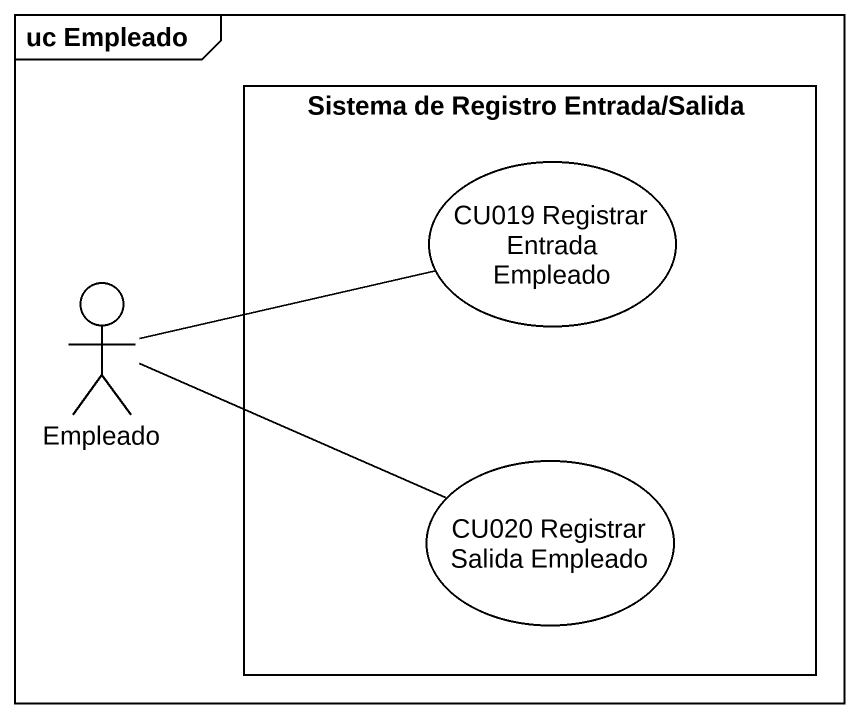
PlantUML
@startuml
mainframe uc Empleado
rectangle "Sistema de Registro Entrada/Salida" as Sistema_de_Registro_Entrada {
  usecase "CU019 Registrar Entrada Empleado" as CU019_Registrar_Entrada
  usecase "CU020 Registrar Salida Empleado" as CU020_Registrar_Salida
}
actor Empleado
CU019_Registrar_Entrada -left- Empleado
CU020_Registrar_Salida -left- Empleado
@enduml
